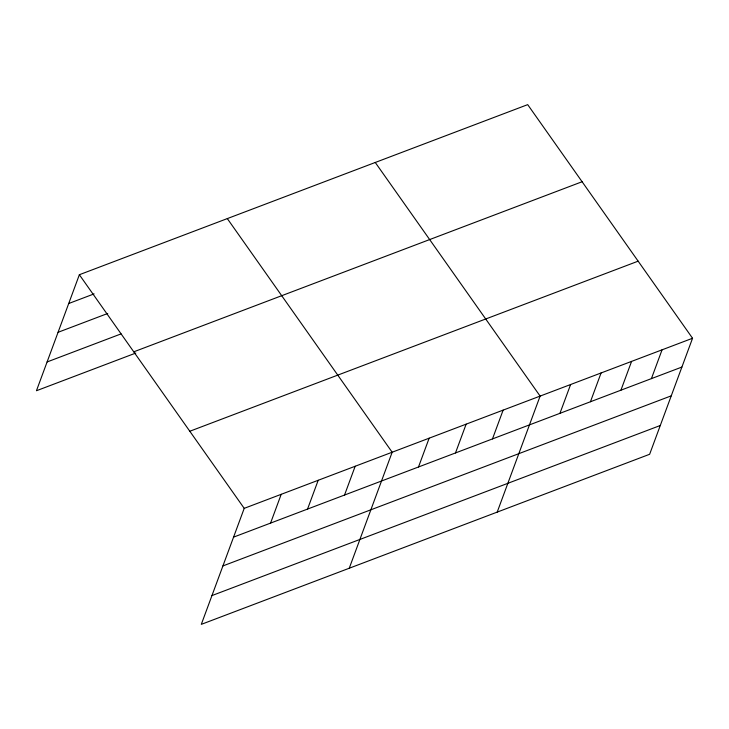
<?xml version="1.0" encoding="UTF-8"?>
<svg xmlns="http://www.w3.org/2000/svg" width="729" height="729" viewBox="0 0 729 729"><rect width="100%" height="100%" fill="white"/><g stroke="black" fill="none" stroke-linecap="round" stroke-linejoin="round"><path stroke-width="1.09" d="M692.55 338.265L244.215 508.35L201.304 624.361L649.639 454.276L692.55 338.265L527.696 104.639L79.361 274.724L36.45 390.735L135.785 353.055M270.559 523.112L281.203 494.317M307.547 509.079L318.19 480.283M344.535 495.046L355.178 466.25M349.255 568.228L392.166 452.217L227.311 218.6M418.501 466.979L429.153 438.184M455.488 452.946L466.141 424.16M492.476 438.922L503.128 410.126M497.205 512.104L540.116 396.093L375.262 162.476M559.954 413.316L570.607 384.529M590.435 401.752L601.088 372.956M620.926 390.188L631.578 361.393M651.416 378.624L662.06 349.829M68.708 303.519L94.077 293.896M58.065 332.306L107.737 313.461M47.093 361.958L121.069 333.891M133.762 351.825L582.097 181.74M189.813 431.249L638.148 261.164M233.572 537.136L681.897 367.061M222.919 565.923L671.254 395.838M211.957 595.575L660.283 425.49M79.361 274.724L244.215 508.35"/></g></svg>
